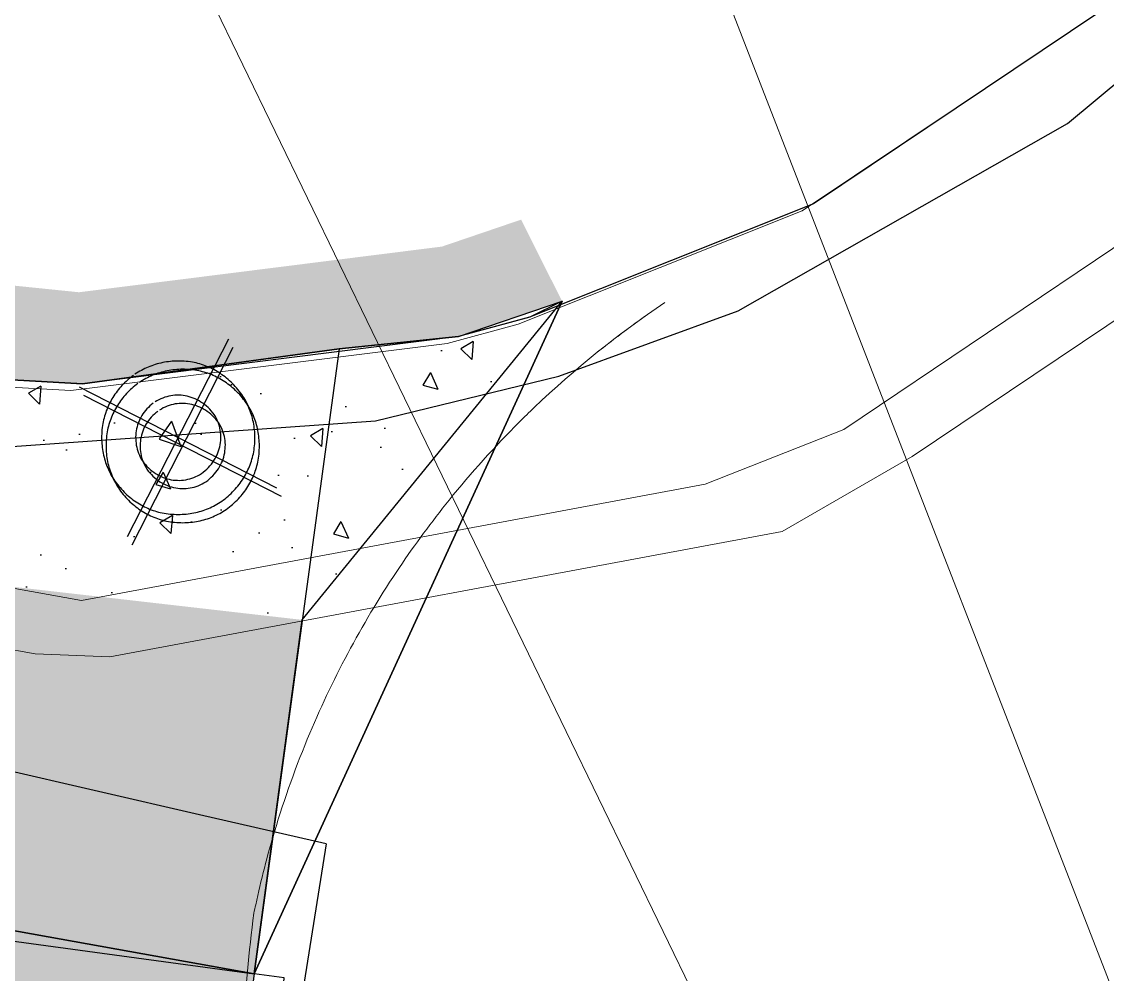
# Model space of a CAD drawing. Header units: metres. Extents: x 507649 to 508899, y 6966965 to 6967377.
# Drawn here: x 507926.38 to 507933.52, y 6967123.7 to 6967129.97 of the extents above; entities that cross this region are included whole.
import ezdxf

# ---------------------------------------------------------------- set-up
doc = ezdxf.new("R2010")
doc.units = ezdxf.units.M
doc.header["$PDMODE"] = 1
doc.layers.add('_PROP-BDY', color=6, linetype='Continuous', plot=False)
doc.layers.add('defpoints_hatch_bdy', color=47, linetype='Continuous', plot=False)
for name, color, linetype, lineweight in [('A-FLOR', 252, 'Continuous', 5), ('D_UG_PIPES', 252, 'EXIST_SWD', 0), ('HT_UG_LINES', 252, 'EXISTING_HIGH_VOLTAGE', 0)]:
    doc.layers.add(name, color=color, linetype=linetype, lineweight=lineweight)
doc.layers.add('C_HATCH_PROPOSED_CROSSOVER', color=9, linetype='Continuous', true_color=0x808080)
for name, color, linetype in [('C_PAVEMENT_HATCH_1', 252, 'Continuous'), ('C_TEXT_2.5', 7, 'Continuous'), ('HATCH_PAVEMENT_CARPARK', 254, 'Continuous'), ('KRB_LIP', 6, 'Continuous'), ('mga2020ROAD_KERB_BACK', 252, 'Continuous'), ('mga2020ROAD_KERB_LIP', 252, 'Continuous'), ('mga2020SURV_CONTROL', 252, 'Continuous'), ('PAV_CREST SAG', 2, 'Continuous'), ('SURV_CONTROL', 252, 'Continuous'), ('TIN BORDER', 5, 'Continuous')]:
    doc.layers.add(name, color=color, linetype=linetype)
doc.styles.get("Standard").update_dxf_attribs({"font": 'ARIALN.TTF'})
doc.linetypes.add('EXIST_SWD', pattern='A,5,-2.5,5,-2,["SWD",Standard,S=2.5,R=0,X=0,Y=-1.25],-8,5,-2.5,5,-2.5', length=37.5)
doc.linetypes.add('EXISTING_HIGH_VOLTAGE', pattern='A,2,-2,2,-2,2,-2,["HV",Standard,S=2.5,R=0,X=0,Y=-1.25],-5.9,2,-2,2,-2', length=25.9)

# ---------------------------------------------------------------- blocks, each defined once
blk = doc.blocks.new('XD_HATCH')
at = {"layer": 'C_HATCH_PROPOSED_CROSSOVER'}
h = blk.add_hatch(dxfattribs=at)
h.set_pattern_fill('AR-CONC', color=256, scale=0.00625, angle=122.01385)
h.set_pattern_definition([(294.028, (507924.3785, 6967126.6773), (-0.58822, -0.98003), [0.11906, -1.30969]), (239.028, (507924.3785, 6967126.6773), (1.16997, -0.32492), [0.09525, -1.04775]), (344.48, (507924.3295, 6967126.5956), (0.58176, -1.30495), [0.10119, -1.11306]), (290.212, (507924.664, 6967126.5382), (-0.9782, -1.40806), [0.1786, -1.96453]), (340.663, (507924.5824, 6967126.4209), (0.74044, -2.01115), [0.1518, -1.6696]), (235.212, (507924.664, 6967126.5382), (0.74044, -2.01115), [0.14287, -1.57162]), (265.028, (507924.5231, 6967126.4303), (-0.98959, -0.57198), [0.11906, -1.30969]), (210.028, (507924.5231, 6967126.4303), (0.86575, -0.8514), [0.09525, -1.04775]), (315.48, (507924.4406, 6967126.3826), (-0.12384, -1.42337), [0.10119, -1.11306]), (281.528, (507924.3785, 6967126.67726), (0.466643, -0.24879), [0, -1.03505, 0, -1.063625, 0, -1.05172]), (251.528, (507924.3785, 6967126.67726), (0.38, -0.64965), [0, -0.606425, 0, -1.011237, 0, -0.400844]), (211.528, (507924.53355, 6967126.99552), (-0.403314, -0.746175), [0, -0.396875, 0, -1.23825, 0, -1.64306]), (201.528, (507924.6031, 6967127.13824), (-0.26258, -0.9019), [0, -0.51594, 0, -0.822325, 0, -1.16681])])
h.paths.add_polyline_path([(507922.15, 6967126.731), (507920.992, 6967129.2127), (507922.0598, 6967128.597), (507922.3038, 6967128.5244), (507924.2946, 6967127.8445), (507925.3815, 6967127.6687), (507926.7768, 6967127.59), (507928.4651, 6967127.8199), (507929.2517, 6967127.9011), (507929.9318, 6967128.1339), (507928.2223, 6967126.0364)])
at = {"layer": 'C_PAVEMENT_HATCH_1'}
h = blk.add_hatch(color=256, dxfattribs=at)
h.dxf.hatch_style = 1
h.paths.add_polyline_path([(507917.9285, 6967145.2952), (507918.4133, 6967144.9416), (507917.4959, 6967143.6837), (507917.1295, 6967142.9606), (507916.3443, 6967140.7099), (507916.1281, 6967139.2335), (507916.1038, 6967138.391), (507916.4148, 6967136.0199), (507916.8874, 6967134.6126), (507919.7332, 6967130.5615), (507922.2984, 6967129.152), (507924.4405, 6967128.4287), (507926.753, 6967128.1923), (507929.142, 6967128.4929), (507929.6631, 6967128.6703), (507929.9318, 6967128.1339), (507929.2517, 6967127.9011), (507928.4651, 6967127.8199), (507926.7768, 6967127.59), (507925.3815, 6967127.6687), (507924.2946, 6967127.8445), (507922.0598, 6967128.597), (507920.992, 6967129.2127), (507920.5125, 6967129.4866), (507919.3273, 6967130.0954), (507916.3477, 6967134.3372), (507915.8272, 6967135.8905), (507915.5027, 6967138.3636), (507915.5227, 6967139.0553), (507915.7577, 6967140.8449), (507916.5783, 6967143.2004), (507916.9826, 6967143.9981)])
at = {"layer": 'HATCH_PAVEMENT_CARPARK'}
h = blk.add_hatch(color=256, dxfattribs=at)
h.dxf.hatch_style = 1
edge = h.paths.add_edge_path()
edge.add_arc((507820.0035, 6967266.0846), 90.9846, 212.490454, 214.433145, ccw=False)
edge.add_line((507743.2597, 6967217.2114), (507739.3975, 6967223.5857))
edge.add_line((507739.3975, 6967223.5857), (507735.7937, 6967229.354))
edge.add_arc((507741.7347, 6967233.0626), 7.0035, 130.40924, 211.97437, ccw=False)
edge.add_line((507737.1947, 6967238.3954), (507750.6539, 6967250.0937))
edge.add_line((507750.6539, 6967250.0937), (507741.05, 6967244.0422))
edge.add_line((507741.05, 6967244.0422), (507736.8872, 6967241.4878))
edge.add_line((507736.8872, 6967241.4878), (507736.5955, 6967241.3754))
edge.add_line((507736.5955, 6967241.3754), (507734.5499, 6967240.1202))
edge.add_line((507734.5499, 6967240.1202), (507731.321, 6967238.1196))
edge.add_line((507731.321, 6967238.1196), (507725.6413, 6967234.6538))
edge.add_line((507725.6413, 6967234.6538), (507731.0427, 6967225.6365))
edge.add_line((507731.0427, 6967225.6365), (507734.3137, 6967220.4063))
edge.add_line((507734.3137, 6967220.4063), (507740.7105, 6967210.5555))
edge.add_arc((507792.0178, 6967243.4686), 60.9567, 212.679784, 223.004185)
edge.add_line((507747.4399, 6967201.893), (507760.8169, 6967187.5416))
edge.add_line((507760.8169, 6967187.5416), (507809.4494, 6967136.3338))
edge.add_line((507809.4494, 6967136.3338), (507818.1024, 6967127.2285))
edge.add_line((507818.1024, 6967127.2285), (507823.8522, 6967121.3778))
edge.add_line((507823.8522, 6967121.3778), (507824.4916, 6967120.7445))
edge.add_arc((508006.4469, 6967303.1514), 257.6432, 225.071025, 227.49079)
edge.add_line((507832.3552, 6967113.225), (507846.2318, 6967101.0676))
edge.add_line((507846.2318, 6967101.0676), (507853.4009, 6967095.2875))
edge.add_line((507853.4009, 6967095.2875), (507861.2594, 6967089.1032))
edge.add_line((507861.2594, 6967089.1032), (507875.8925, 6967078.0403))
edge.add_line((507875.8925, 6967078.0403), (507894.9956, 6967066.1051))
edge.add_line((507894.9956, 6967066.1051), (507898.306, 6967064.4219))
edge.add_arc((507903.2585, 6967076.4416), 13, 247.60702, 320.57814)
edge.add_line((507913.3009, 6967068.1863), (507923.2089, 6967080.3814))
edge.add_line((507923.2089, 6967080.3814), (507928.8841, 6967087.3665))
edge.add_line((507928.8841, 6967087.3665), (507934.5029, 6967094.2847))
edge.add_arc((507925.5996, 6967101.3044), 11.3378, 321.74663, 356.9562)
edge.add_arc((507925.0507, 6967101.3012), 11.8858, 357.1121, 390.65111)
edge.add_line((507935.2759, 6967107.3607), (507928.3545, 6967118.4191))
edge.add_arc((507932.5928, 6967121.0718), 5, 172.25039, 212.042, ccw=False)
edge.add_line((507927.6385, 6967121.746), (507927.9054, 6967123.707))
edge.add_line((507927.9054, 6967123.707), (507927.9054, 6967123.707))
edge.add_line((507927.9054, 6967123.707), (507928.2223, 6967126.0364))
edge.add_line((507928.2223, 6967126.0364), (507922.15, 6967126.731))
edge.add_line((507922.15, 6967126.731), (507921.9819, 6967124.7702))
edge.add_line((507921.9819, 6967124.7702), (507922.0083, 6967120.8889))
edge.add_arc((507933.6526, 6967120.7537), 11.6451, 179.33463, 190.50577)
edge.add_arc((507935.1814, 6967121.1154), 13.2144, 190.83947, 200.68044)
edge.add_arc((507934.9068, 6967121.2344), 13.0012, 201.59832, 211.60111)
edge.add_line((507923.8334, 6967114.4217), (507928.4222, 6967107.0838))
edge.add_arc((507919.4738, 6967101.4999), 10.5477, 18.52406, 31.96507, ccw=False)
edge.add_line((507929.475, 6967104.8509), (507929.787, 6967103.6541))
edge.add_line((507929.787, 6967103.6541), (507929.9488, 6967102.4281))
edge.add_arc((507919.9728, 6967101.7351), 10, -10.20747, 3.97335, ccw=False)
edge.add_arc((507921.3095, 6967101.3189), 8.6125, 334.46201, 350.94223, ccw=False)
edge.add_line((507929.0805, 6967097.606), (507928.5012, 6967096.5133))
edge.add_line((507928.5012, 6967096.5133), (507927.7914, 6967095.5006))
edge.add_line((507927.7914, 6967095.5006), (507924.2563, 6967091.1658))
edge.add_line((507924.2563, 6967091.1658), (507918.5679, 6967084.1905))
edge.add_line((507918.5679, 6967084.1905), (507911.5805, 6967075.6137))
edge.add_line((507911.5805, 6967075.6137), (507910.6446, 6967074.5407))
edge.add_line((507910.6446, 6967074.5407), (507910.1306, 6967074.0475))
edge.add_line((507910.1306, 6967074.0475), (507909.8625, 6967073.8129))
edge.add_line((507909.8625, 6967073.8129), (507909.5875, 6967073.5866))
edge.add_line((507909.5875, 6967073.5866), (507909.3038, 6967073.3673))
edge.add_line((507909.3038, 6967073.3673), (507909.0135, 6967073.1569))
edge.add_line((507909.0135, 6967073.1569), (507908.4158, 6967072.7641))
edge.add_line((507908.4158, 6967072.7641), (507907.795, 6967072.4084))
edge.add_line((507907.795, 6967072.4084), (507907.1536, 6967072.0914))
edge.add_line((507907.1536, 6967072.0914), (507906.8254, 6967071.9475))
edge.add_line((507906.8254, 6967071.9475), (507906.4929, 6967071.8138))
edge.add_line((507906.4929, 6967071.8138), (507905.8165, 6967071.5771))
edge.add_line((507905.8165, 6967071.5771), (507905.1268, 6967071.3823))
edge.add_line((507905.1268, 6967071.3823), (507904.4291, 6967071.2084))
edge.add_line((507904.4291, 6967071.2084), (507903.0116, 6967071.0343))
edge.add_line((507903.0116, 6967071.0343), (507901.5808, 6967071.0558))
edge.add_line((507901.5808, 6967071.0558), (507900.4885, 6967071.1272))
edge.add_line((507900.4885, 6967071.1272), (507899.4095, 6967071.2923))
edge.add_line((507899.4095, 6967071.2923), (507898.9893, 6967071.3828))
edge.add_line((507898.9893, 6967071.3828), (507898.1342, 6967071.614))
edge.add_line((507898.1342, 6967071.614), (507897.2973, 6967071.9045))
edge.add_line((507897.2973, 6967071.9045), (507895.3677, 6967072.9474))
edge.add_line((507895.3677, 6967072.9474), (507879.298, 6967082.9874))
edge.add_line((507879.298, 6967082.9874), (507866.995, 6967092.2887))
edge.add_line((507866.995, 6967092.2887), (507856.5403, 6967100.4533))
edge.add_line((507856.5403, 6967100.4533), (507836.1676, 6967117.7773))
edge.add_line((507836.1676, 6967117.7773), (507828.8625, 6967124.8752))
edge.add_line((507828.8625, 6967124.8752), (507821.0371, 6967132.8454))
edge.add_line((507821.0371, 6967132.8454), (507813.741, 6967140.4571))
edge.add_line((507813.741, 6967140.4571), (507815.6575, 6967142.7613))
edge.add_line((507815.6575, 6967142.7613), (507797.0648, 6967160.6825))
edge.add_line((507797.0648, 6967160.6825), (507795.7151, 6967159.5083))
edge.add_line((507795.7151, 6967159.5083), (507754.4715, 6967202.9358))
edge.add_line((507754.4715, 6967202.9358), (507751.4594, 6967206.2682))
edge.add_arc((507819.8677, 6967266.0926), 90.8772, 214.485701, 221.170275, ccw=False)
at = {"color": 1}
blk.add_lwpolyline([(507929.9318, 6967128.1339), (507929.7193, 6967128.0274), (507929.2517, 6967127.9011), (507928.4651, 6967127.8199), (507926.7768, 6967127.59), (507925.3815, 6967127.6687), (507924.2946, 6967127.8445), (507922.0598, 6967128.597), (507920.992, 6967129.2127), (507922.15, 6967126.731), (507921.9819, 6967124.7702), (507927.9054, 6967123.707), (507928.2223, 6967126.0364)], close=True, dxfattribs=at)
at = {"color": 1, "elevation": 4.796}
blk.add_lwpolyline([(507928.4651, 6967127.8199), (507927.9054, 6967123.707)], dxfattribs=at)
at = {"layer": 'defpoints_hatch_bdy'}
blk.add_lwpolyline([(507927.9054, 6967123.707), (507921.9819, 6967124.7702), (507922.15, 6967126.731), (507920.992, 6967129.2127), (507922.0598, 6967128.597), (507922.3038, 6967128.5244), (507924.2946, 6967127.8445), (507925.3815, 6967127.6687), (507926.7768, 6967127.59), (507928.4651, 6967127.8199), (507929.2517, 6967127.9011), (507929.9318, 6967128.1339), (507927.9054, 6967123.707)], close=True, dxfattribs=at)
blk = doc.blocks.new('BAC SV CTL')
for p, q in [((-8.3608, -16.263), (8.3256, 16.2983)), ((-1.6348, 12.5515), (-1.951, 12.5078)), ((-1.3162, 12.5876), (-1.6348, 12.5515)), ((-0.9954, 12.6161), (-1.3162, 12.5876)), ((-0.6723, 12.6369), (-0.9954, 12.6161)), ((-0.3471, 12.6499), (-0.6723, 12.6369)), ((-0.02, 12.6552), (-0.3471, 12.6499)), ((0.3092, 12.6526), (-0.02, 12.6552)), ((0.6402, 12.6422), (0.3092, 12.6526)), ((0.973, 12.6238), (0.6402, 12.6422)), ((1.3076, 12.5975), (0.973, 12.6238)), ((1.6438, 12.5632), (1.3076, 12.5975)), ((1.9815, 12.5207), (1.6438, 12.5632)), ((-6.627, 10.8168), (-6.8912, 10.6516)), ((-6.3591, 10.9753), (-6.627, 10.8168)), ((-6.0875, 11.1269), (-6.3591, 10.9753)), ((-5.8125, 11.2717), (-6.0875, 11.1269)), ((-5.5339, 11.4096), (-5.8125, 11.2717)), ((-5.2521, 11.5405), (-5.5339, 11.4096)), ((-4.9669, 11.6644), (-5.2521, 11.5405)), ((-4.6785, 11.7813), (-4.9669, 11.6644)), ((-4.3869, 11.8911), (-4.6785, 11.7813)), ((-4.0923, 11.9937), (-4.3869, 11.8911)), ((-3.7947, 12.0891), (-4.0923, 11.9937)), ((-3.4942, 12.1773), (-3.7947, 12.0891)), ((-3.1909, 12.2582), (-3.4942, 12.1773)), ((-2.8849, 12.3317), (-3.1909, 12.2582)), ((-2.5762, 12.3979), (-2.8849, 12.3317)), ((-2.2649, 12.4566), (-2.5762, 12.3979)), ((-1.951, 12.5078), (-2.2649, 12.4566)), ((2.3207, 12.4702), (1.9815, 12.5207)), ((2.6284, 12.4091), (2.3207, 12.4702)), ((2.9339, 12.3405), (2.6284, 12.4091)), ((3.237, 12.2643), (2.9339, 12.3405)), ((3.5377, 12.1805), (3.237, 12.2643)), ((3.836, 12.0892), (3.5377, 12.1805)), ((4.1317, 11.9904), (3.836, 12.0892)), ((4.4247, 11.8841), (4.1317, 11.9904)), ((4.715, 11.7703), (4.4247, 11.8841)), ((5.0025, 11.6491), (4.715, 11.7703)), ((5.2871, 11.5205), (5.0025, 11.6491)), ((5.5688, 11.3846), (5.2871, 11.5205)), ((5.8473, 11.2412), (5.5688, 11.3846)), ((6.1227, 11.0906), (5.8473, 11.2412)), ((6.3949, 10.9326), (6.1227, 11.0906)), ((6.6638, 10.7673), (6.3949, 10.9326)), ((6.9293, 10.5948), (6.6638, 10.7673)), ((-8.8538, 9.0899), (-9.0744, 8.8695)), ((-8.6273, 9.3052), (-8.8538, 9.0899)), ((-8.395, 9.5152), (-8.6273, 9.3052)), ((-8.1568, 9.72), (-8.395, 9.5152)), ((-7.913, 9.9193), (-8.1568, 9.72)), ((-7.6635, 10.113), (-7.913, 9.9193)), ((-7.4083, 10.3011), (-7.6635, 10.113)), ((-6.8912, 10.6516), (-7.1517, 10.4797)), ((7.1913, 10.4151), (6.9293, 10.5948)), ((7.4497, 10.2281), (7.1913, 10.4151)), ((7.7045, 10.0339), (7.4497, 10.2281)), ((7.9556, 9.8326), (7.7045, 10.0339)), ((8.2028, 9.6241), (7.9556, 9.8326)), ((8.4462, 9.4085), (8.2028, 9.6241)), ((8.6856, 9.1858), (8.4462, 9.4085)), ((8.9209, 8.956), (8.6856, 9.1858)), ((9.1521, 8.7192), (8.9209, 8.956)), ((16.2631, -8.3255), (-16.2983, 8.3608)), ((-10.4493, 7.1942), (-10.6209, 6.9373)), ((-10.2714, 7.4469), (-10.4493, 7.1942)), ((-10.0872, 7.6954), (-10.2714, 7.4469)), ((-9.8968, 7.9395), (-10.0872, 7.6954)), ((-9.7003, 8.179), (-9.8968, 7.9395)), ((-9.4977, 8.414), (-9.7003, 8.179)), ((-9.289, 8.6442), (-9.4977, 8.414)), ((-9.0744, 8.8695), (-9.289, 8.6442)), ((9.379, 8.4754), (9.1521, 8.7192)), ((9.6017, 8.2246), (9.379, 8.4754)), ((9.82, 7.9668), (9.6017, 8.2246)), ((10.0337, 7.702), (9.82, 7.9668)), ((10.243, 7.4303), (10.0337, 7.702)), ((10.4476, 7.1517), (10.243, 7.4303)), ((-11.3826, 5.5944), (-11.5152, 5.315)), ((-11.2432, 5.8704), (-11.3826, 5.5944)), ((-11.0974, 6.1428), (-11.2432, 5.8704)), ((-10.945, 6.4115), (-11.0974, 6.1428)), ((-10.7861, 6.6763), (-10.945, 6.4115)), ((-10.6209, 6.9373), (-10.7861, 6.6763)), ((-4.4147, 5.4971), (-4.6875, 5.2673)), ((-4.1275, 5.715), (-4.4147, 5.4971)), ((-3.5247, 6.1095), (-3.8295, 5.9211)), ((-3.2135, 6.2802), (-3.5247, 6.1095)), ((-2.8967, 6.4334), (-3.2135, 6.2802)), ((-2.5748, 6.569), (-2.8967, 6.4334)), ((-2.2484, 6.6871), (-2.5748, 6.569)), ((-1.918, 6.7878), (-2.2484, 6.6871)), ((-1.5843, 6.8712), (-1.918, 6.7878)), ((-1.2478, 6.9373), (-1.5843, 6.8712)), ((-0.9091, 6.9862), (-1.2478, 6.9373)), ((-0.5687, 7.0179), (-0.9091, 6.9862)), ((-0.2274, 7.0326), (-0.5687, 7.0179)), ((0.1144, 7.0301), (-0.2274, 7.0326)), ((0.4561, 7.0108), (0.1144, 7.0301)), ((0.797, 6.9745), (0.4561, 7.0108)), ((1.1367, 6.9213), (0.797, 6.9745)), ((1.4744, 6.8514), (1.1367, 6.9213)), ((1.8097, 6.7647), (1.4744, 6.8514)), ((2.1419, 6.6614), (1.8097, 6.7647)), ((2.4705, 6.5414), (2.1419, 6.6614)), ((2.7949, 6.405), (2.4705, 6.5414)), ((3.1145, 6.252), (2.7949, 6.405)), ((3.4287, 6.0826), (3.1145, 6.252)), ((3.7369, 5.8969), (3.4287, 6.0826)), ((4.0386, 5.6949), (3.7369, 5.8969)), ((4.3332, 5.4766), (4.0386, 5.6949)), ((4.62, 5.2421), (4.3332, 5.4766)), ((10.6222, 6.8913), (10.4476, 7.1517)), ((10.7897, 6.627), (10.6222, 6.8913)), ((10.9502, 6.3591), (10.7897, 6.627)), ((11.1035, 6.0876), (10.9502, 6.3591)), ((11.2496, 5.8125), (11.1035, 6.0876)), ((11.3885, 5.534), (11.2496, 5.8125)), ((11.5202, 5.2521), (11.3885, 5.534)), ((-12.0777, 3.87), (-12.1696, 3.5723)), ((-11.9789, 4.165), (-12.0777, 3.87)), ((-11.8731, 4.4571), (-11.9789, 4.165)), ((-11.7606, 4.7462), (-11.8731, 4.4571)), ((-11.6413, 5.0322), (-11.7606, 4.7462)), ((-11.5152, 5.315), (-11.6413, 5.0322)), ((-6.0176, 3.6717), (-6.1872, 3.3755)), ((-5.8329, 3.9602), (-6.0176, 3.6717)), ((-5.6333, 4.2406), (-5.8329, 3.9602)), ((-5.4189, 4.5121), (-5.6333, 4.2406)), ((-5.1897, 4.7742), (-5.4189, 4.5121)), ((-4.9459, 5.0261), (-5.1897, 4.7742)), ((-4.6875, 5.2673), (-4.9459, 5.0261)), ((4.8985, 4.9916), (4.62, 5.2421)), ((5.1682, 4.725), (4.8985, 4.9916)), ((5.4284, 4.4424), (5.1682, 4.725)), ((5.6785, 4.1439), (5.4284, 4.4424)), ((5.918, 3.8295), (5.6785, 4.1439)), ((6.1037, 3.5247), (5.918, 3.8295)), ((11.6446, 4.9669), (11.5202, 5.2521)), ((11.7617, 4.6785), (11.6446, 4.9669)), ((11.8715, 4.387), (11.7617, 4.6785)), ((11.974, 4.0924), (11.8715, 4.387)), ((12.069, 3.7948), (11.974, 4.0924)), ((12.1567, 3.4943), (12.069, 3.7948)), ((-12.5179, 2.0167), (-12.5605, 1.679)), ((-12.467, 2.356), (-12.5179, 2.0167)), ((-12.4033, 2.6636), (-12.467, 2.356)), ((-12.3325, 2.969), (-12.4033, 2.6636)), ((-12.2546, 3.2719), (-12.3325, 2.969)), ((-12.1696, 3.5723), (-12.2546, 3.2719)), ((-6.8063, 1.8025), (-6.8836, 1.4739)), ((-6.7133, 2.1273), (-6.8063, 1.8025)), ((-6.6048, 2.4476), (-6.7133, 2.1273)), ((-6.4809, 2.7628), (-6.6048, 2.4476)), ((-6.3417, 3.0723), (-6.4809, 2.7628)), ((-6.1872, 3.3755), (-6.3417, 3.0723)), ((6.2721, 3.2136), (6.1037, 3.5247)), ((6.4232, 2.8969), (6.2721, 3.2136)), ((6.5571, 2.575), (6.4232, 2.8969)), ((6.6738, 2.2487), (6.5571, 2.575)), ((6.7734, 1.9184), (6.6738, 2.2487)), ((6.8558, 1.5848), (6.7734, 1.9184)), ((12.2369, 3.191), (12.1567, 3.4943)), ((12.3097, 2.8849), (12.2369, 3.191)), ((12.375, 2.5762), (12.3097, 2.8849)), ((12.4327, 2.2649), (12.375, 2.5762)), ((12.4829, 1.9511), (12.4327, 2.2649)), ((12.5256, 1.6349), (12.4829, 1.9511)), ((-12.6507, 0.3442), (-12.6533, 0.0149)), ((-12.6533, 0.0149), (-12.648, -0.3125)), ((-12.6401, 0.6753), (-12.6507, 0.3442)), ((-12.6216, 1.0082), (-12.6401, 0.6753)), ((-12.5951, 1.3428), (-12.6216, 1.0082)), ((-12.5605, 1.679), (-12.5951, 1.3428)), ((-7.021, 0.4714), (-7.0349, 0.1337)), ((-7.0349, 0.1337), (-7.0327, -0.2047)), ((-6.9911, 0.8077), (-7.021, 0.4714)), ((-6.9453, 1.1421), (-6.9911, 0.8077)), ((-6.8836, 1.4739), (-6.9453, 1.1421)), ((6.9212, 1.2485), (6.8558, 1.5848)), ((6.9695, 0.9101), (6.9212, 1.2485)), ((7.0009, 0.5701), (6.9695, 0.9101)), ((7.0152, 0.2291), (7.0009, 0.5701)), ((7.0127, -0.1122), (7.0152, 0.2291)), ((12.5606, 1.3163), (12.5256, 1.6349)), ((12.5879, 0.9954), (12.5606, 1.3163)), ((12.6076, 0.6724), (12.5879, 0.9954)), ((12.6196, 0.3472), (12.6076, 0.6724)), ((12.6239, 0.02), (12.6196, 0.3472)), ((12.6204, -0.3091), (12.6239, 0.02)), ((-12.648, -0.3125), (-12.6349, -0.6378)), ((-12.6349, -0.6378), (-12.6139, -0.9612)), ((-12.6139, -0.9612), (-12.5852, -1.2824)), ((-12.5852, -1.2824), (-12.5488, -1.6014)), ((-12.5488, -1.6014), (-12.5048, -1.9182)), ((-7.0327, -0.2047), (-7.0143, -0.5432)), ((-7.0143, -0.5432), (-6.9796, -0.8811)), ((-6.9796, -0.8811), (-6.9285, -1.2178)), ((-6.9285, -1.2178), (-6.8609, -1.5528)), ((-6.8609, -1.5528), (-6.7768, -1.8853)), ((6.7471, -1.8039), (6.8338, -1.4696)), ((6.8338, -1.4696), (6.9037, -1.1326)), ((6.9037, -1.1326), (6.9569, -0.7937)), ((6.9569, -0.7937), (6.9932, -0.4533)), ((6.9932, -0.4533), (7.0127, -0.1122)), ((12.4856, -1.9814), (12.5283, -1.6437)), ((12.5283, -1.6437), (12.5631, -1.3075)), ((12.5631, -1.3075), (12.59, -0.973)), ((12.59, -0.973), (12.6091, -0.6402)), ((12.6091, -0.6402), (12.6204, -0.3091)), ((-12.5048, -1.9182), (-12.453, -2.2326)), ((-12.453, -2.2326), (-12.3937, -2.5445)), ((-12.3937, -2.5445), (-12.3269, -2.854)), ((-12.3269, -2.854), (-12.2525, -3.161)), ((-12.2525, -3.161), (-12.1707, -3.4653)), ((-12.1707, -3.4653), (-12.0815, -3.7669)), ((-6.7768, -1.8853), (-6.6759, -2.2147)), ((-6.6759, -2.2147), (-6.5583, -2.5405)), ((-6.5583, -2.5405), (-6.4237, -2.862)), ((-6.4237, -2.862), (-6.2723, -3.1785)), ((-6.2723, -3.1785), (-6.1037, -3.4895)), ((-6.1037, -3.4895), (-5.918, -3.7942)), ((5.8771, -3.7233), (6.0635, -3.4167)), ((6.0635, -3.4167), (6.2335, -3.104)), ((6.2335, -3.104), (6.3868, -2.7858)), ((6.3868, -2.7858), (6.5236, -2.4627)), ((6.5236, -2.4627), (6.6436, -2.1352)), ((6.6436, -2.1352), (6.7471, -1.8039)), ((12.0542, -3.8359), (12.1454, -3.5377)), ((12.1454, -3.5377), (12.2291, -3.2369)), ((12.2291, -3.2369), (12.3053, -2.9338)), ((12.3053, -2.9338), (12.3739, -2.6283)), ((12.3739, -2.6283), (12.4349, -2.3207)), ((12.4349, -2.3207), (12.4856, -1.9814)), ((-12.0815, -3.7669), (-11.9849, -4.0657)), ((-11.9849, -4.0657), (-11.8809, -4.3616)), ((-11.8809, -4.3616), (-11.7697, -4.6547)), ((-11.7697, -4.6547), (-11.6512, -4.9447)), ((-11.6512, -4.9447), (-11.5255, -5.2317)), ((-11.5255, -5.2317), (-11.3927, -5.5155)), ((-5.918, -3.7942), (-5.6816, -4.1117)), ((-5.6816, -4.1117), (-5.4345, -4.4129)), ((-5.4345, -4.4129), (-5.1771, -4.6979)), ((-5.1771, -4.6979), (-4.9101, -4.9664)), ((-4.9101, -4.9664), (-4.634, -5.2186)), ((-4.634, -5.2186), (-4.3494, -5.4544)), ((4.413, -5.4019), (4.6979, -5.1443)), ((4.6979, -5.1443), (4.9666, -4.877)), ((4.9666, -4.877), (5.2188, -4.6007)), ((5.2188, -4.6007), (5.4547, -4.3159)), ((5.4547, -4.3159), (5.6741, -4.0233)), ((5.6741, -4.0233), (5.8771, -3.7233)), ((11.3512, -5.5687), (11.4867, -5.2871)), ((11.4867, -5.2871), (11.615, -5.0025)), ((11.615, -5.0025), (11.7359, -4.715)), ((11.7359, -4.715), (11.8494, -4.4247)), ((11.8494, -4.4247), (11.9555, -4.1316)), ((11.9555, -4.1316), (12.0542, -3.8359)), ((-11.3927, -5.5155), (-11.2527, -5.7961)), ((-11.2527, -5.7961), (-11.1057, -6.0735)), ((-11.1057, -6.0735), (-10.9516, -6.3475)), ((-10.9516, -6.3475), (-10.7905, -6.618)), ((-10.7905, -6.618), (-10.6225, -6.885)), ((-10.6225, -6.885), (-10.4476, -7.1485)), ((-10.4476, -7.1485), (-10.2462, -7.4242)), ((-4.3494, -5.4544), (-4.057, -5.6737)), ((-4.057, -5.6737), (-3.7572, -5.8765)), ((-3.7572, -5.8765), (-3.4508, -6.0627)), ((-3.4508, -6.0627), (-3.1382, -6.2323)), ((-3.1382, -6.2323), (-2.8201, -6.3853)), ((-2.8201, -6.3853), (-2.4971, -6.5216)), ((-2.4971, -6.5216), (-2.1697, -6.6412)), ((-2.1697, -6.6412), (-1.8386, -6.7441)), ((-1.8386, -6.7441), (-1.5043, -6.8301)), ((-1.5043, -6.8301), (-1.1674, -6.8992)), ((-1.1674, -6.8992), (-0.8286, -6.9515)), ((-0.8286, -6.9515), (-0.4883, -6.9868)), ((-0.4883, -6.9868), (-0.1472, -7.0052)), ((-0.1472, -7.0052), (0.194, -7.0066)), ((0.194, -7.0066), (0.535, -6.9908)), ((0.535, -6.9908), (0.8749, -6.958)), ((0.8749, -6.958), (1.2134, -6.908)), ((1.2134, -6.908), (1.5496, -6.8409)), ((1.5496, -6.8409), (1.8832, -6.7565)), ((1.8832, -6.7565), (2.2134, -6.6548)), ((2.2134, -6.6548), (2.5398, -6.5358)), ((2.5398, -6.5358), (2.8616, -6.3995)), ((2.8616, -6.3995), (3.1784, -6.2458)), ((3.1784, -6.2458), (3.4895, -6.0746)), ((3.4895, -6.0746), (3.7943, -5.8859)), ((3.7943, -5.8859), (4.1118, -5.6493)), ((4.1118, -5.6493), (4.413, -5.4019)), ((10.3861, -7.1912), (10.5648, -6.9292)), ((10.5648, -6.9292), (10.7365, -6.6637)), ((10.7365, -6.6637), (10.901, -6.3949)), ((10.901, -6.3949), (11.0583, -6.1227)), ((11.0583, -6.1227), (11.2084, -5.8473)), ((11.2084, -5.8473), (11.3512, -5.5687)), ((-10.2462, -7.4242), (-10.04, -7.6931)), ((-10.04, -7.6931), (-9.829, -7.9553)), ((-9.829, -7.9553), (-9.6133, -8.2107)), ((-9.6133, -8.2107), (-9.3931, -8.4594)), ((-9.3931, -8.4594), (-9.1684, -8.7011)), ((-9.1684, -8.7011), (-8.9393, -8.936)), ((-8.9393, -8.936), (-8.7059, -9.164)), ((8.7028, -9.152), (8.9376, -8.9208)), ((8.9376, -8.9208), (9.1654, -8.6855)), ((9.1654, -8.6855), (9.3863, -8.4461)), ((9.3863, -8.4461), (9.6003, -8.2028)), ((9.6003, -8.2028), (9.8073, -7.9555)), ((9.8073, -7.9555), (10.0072, -7.7044)), ((10.0072, -7.7044), (10.2002, -7.4497)), ((10.2002, -7.4497), (10.3861, -7.1912)), ((-8.7059, -9.164), (-8.4683, -9.3851)), ((-8.4683, -9.3851), (-8.2266, -9.5992)), ((-8.2266, -9.5992), (-7.9808, -9.8063)), ((-7.9808, -9.8063), (-7.7311, -10.0064)), ((-7.7311, -10.0064), (-7.4775, -10.1995)), ((-7.4775, -10.1995), (-7.2202, -10.3855)), ((-7.2202, -10.3855), (-6.9592, -10.5643)), ((-6.9592, -10.5643), (-6.6946, -10.7361)), ((6.6262, -10.7897), (6.8909, -10.6221)), ((6.8909, -10.6221), (7.1517, -10.4475)), ((7.1517, -10.4475), (7.4271, -10.2429)), ((7.4271, -10.2429), (7.6957, -10.0337)), ((7.6957, -10.0337), (7.9577, -9.8199)), ((7.9577, -9.8199), (8.2129, -9.6016)), ((8.2129, -9.6016), (8.4613, -9.379)), ((8.4613, -9.379), (8.7028, -9.152)), ((-6.6946, -10.7361), (-6.4265, -10.9006)), ((-6.4265, -10.9006), (-6.155, -11.058)), ((-6.155, -11.058), (-5.8802, -11.2081)), ((-5.8802, -11.2081), (-5.6021, -11.351)), ((-5.6021, -11.351), (-5.3209, -11.4865)), ((-5.3209, -11.4865), (-5.0367, -11.6148)), ((-5.0367, -11.6148), (-4.7495, -11.7357)), ((-4.7495, -11.7357), (-4.4594, -11.8493)), ((-4.4594, -11.8493), (-4.1665, -11.9554)), ((-4.1665, -11.9554), (-3.871, -12.0541)), ((-3.871, -12.0541), (-3.5728, -12.1453)), ((-3.5728, -12.1453), (-3.2721, -12.229)), ((-3.2721, -12.229), (-2.969, -12.3052)), ((-2.969, -12.3052), (-2.6636, -12.3738)), ((-2.6636, -12.3738), (-2.3559, -12.4349)), ((-2.3559, -12.4349), (-2.0166, -12.4855)), ((-2.0166, -12.4855), (-1.6786, -12.5282)), ((1.6108, -12.5255), (1.9286, -12.4829)), ((1.9286, -12.4829), (2.244, -12.4327)), ((2.244, -12.4327), (2.557, -12.3749)), ((2.557, -12.3749), (2.8673, -12.3097)), ((2.8673, -12.3097), (3.175, -12.2369)), ((3.175, -12.2369), (3.48, -12.1567)), ((3.48, -12.1567), (3.7821, -12.069)), ((3.7821, -12.069), (4.0812, -11.9739)), ((4.0812, -11.9739), (4.3774, -11.8715)), ((4.3774, -11.8715), (4.6704, -11.7616)), ((4.6704, -11.7616), (4.9602, -11.6445)), ((4.9602, -11.6445), (5.2466, -11.5201)), ((5.2466, -11.5201), (5.5297, -11.3884)), ((5.5297, -11.3884), (5.8093, -11.2495)), ((5.8093, -11.2495), (6.0853, -11.1034)), ((6.0853, -11.1034), (6.3576, -10.9501)), ((6.3576, -10.9501), (6.6262, -10.7897)), ((-1.6786, -12.5282), (-1.3419, -12.5631)), ((-1.3419, -12.5631), (-1.0067, -12.59)), ((-1.0067, -12.59), (-0.6731, -12.6091)), ((-0.6731, -12.6091), (-0.3411, -12.6204)), ((-0.3411, -12.6204), (-0.0109, -12.6238)), ((-0.0109, -12.6238), (0.3175, -12.6196)), ((0.3175, -12.6196), (0.6439, -12.6076)), ((0.6439, -12.6076), (0.9683, -12.5879)), ((0.9683, -12.5879), (1.2907, -12.5605)), ((1.2907, -12.5605), (1.6108, -12.5255))]:
    blk.add_line(p, q)
blk = doc.blocks.new('XE_SURVEY')
at = {"layer": 'D_UG_PIPES', "flags": 128}
for points in [[(507737.8917, 6967197.6082), (507744.6817, 6967190.0572), (507750.4007, 6967182.5842), (507757.9797, 6967174.4242), (507884.1827, 6967195.8602), (507889.3887, 6967187.5362), (507894.3787, 6967179.7732), (507899.8177, 6967170.7022), (507905.4267, 6967161.7712), (507910.6547, 6967153.5822), (507912.4017, 6967150.5652), (507914.9327, 6967149.7392), (507917.3447, 6967151.3102), (507935.8037, 6967113.2562), (507934.1207, 6967111.8182), (507934.0077, 6967109.3062), (507939.5287, 6967100.7872), (507944.8517, 6967091.9342), (507946.3797, 6967087.3432), (507942.6817, 6967080.3222), (507940.8767, 6967073.6582)], [(507934.3605, 6967121.5237), (507930.7624, 6967130.7901)]]:
    blk.add_lwpolyline(points, dxfattribs=at)
at = {"layer": 'HT_UG_LINES', "flags": 128}
for points in [[(507789.4667, 6967316.7029), (507788.3684, 6967309.7897), (507787.5906, 6967304.345), (507786.5299, 6967296.9204), (507786.1764, 6967294.4455), (507785.8396, 6967292.0574), (507785.3238, 6967286.4931), (507785.6977, 6967284.8982), (507786.0888, 6967284.1369), (507786.3463, 6967283.7093), (507788.8599, 6967279.9768), (507790.2564, 6967277.9032), (507791.9321, 6967275.4149), (507794.4997, 6967271.6022), (507795.3367, 6967271.0192), (507796.2378, 6967270.7457), (507799.5312, 6967269.7463), (507804.7149, 6967267.9089), (507809.4238, 6967266.2277), (507812.2491, 6967265.219), (507813.4277, 6967264.7982), (507814.1638, 6967264.6624), (507814.6493, 6967264.6202), (507816.46, 6967265.4695), (507817.3549, 6967265.913), (507819.0321, 6967267.0025), (507819.4514, 6967267.2748), (507821.5479, 6967268.6367), (507825.3216, 6967271.088), (507832.0305, 6967275.4458), (507834.127, 6967276.8077), (507835.0263, 6967277.1714), (507837.3439, 6967278.1089), (507838.0515, 6967278.0891), (507838.5858, 6967277.7184), (507838.9526, 6967277.0076), (507839.1006, 6967275.0131), (507839.1204, 6967274.7473), (507839.6117, 6967273.0982), (507840.1663, 6967271.801), (507840.4074, 6967271.3642), (507841.4473, 6967269.6558), (507842.7473, 6967267.5204), (507844.0472, 6967265.3849), (507845.6071, 6967262.8224), (507846.9071, 6967260.6869), (507848.207, 6967258.5515), (507848.5996, 6967257.9082), (507849.5189, 6967256.4234), (507850.8348, 6967254.2977), (507852.1508, 6967252.1721), (507853.7299, 6967249.6214), (507855.0459, 6967247.4957), (507856.3618, 6967245.3701), (507857.6778, 6967243.2445), (507860.3097, 6967238.9933), (507861.8888, 6967236.4425), (507864.5207, 6967232.1913), (507867.4472, 6967227.5345), (507870.1205, 6967223.3092), (507874.1305, 6967216.9713), (507874.3979, 6967216.5487), (507875.4672, 6967214.8586), (507875.7345, 6967214.4361), (507875.9937, 6967214.0264), (507876.1093, 6967213.8427), (507876.2347, 6967213.6348), (507876.7799, 6967212.7311), (507877.2964, 6967211.8748), (507878.3295, 6967210.1623), (507879.6208, 6967208.0217), (507880.9122, 6967205.881), (507882.2035, 6967203.7403), (507883.7531, 6967201.1715), (507884.7862, 6967199.459), (507885.3027, 6967198.6027), (507886.3358, 6967196.8902), (507886.5941, 6967196.4621), (507887.6237, 6967194.7553), (507888.4767, 6967193.3412), (507888.94, 6967192.6223), (507890.5649, 6967190.1004), (507891.919, 6967187.9989), (507892.9907, 6967186.3355), (507893.0022, 6967186.3177), (507894.898, 6967183.3755), (507896.2521, 6967181.274), (507897.6061, 6967179.1725), (507899.3737, 6967176.4292), (507901.2068, 6967173.1731), (507903.9049, 6967168.3804), (507905.3766, 6967165.7662), (507906.603, 6967163.5877), (507907.5842, 6967161.8449), (507908.8106, 6967159.6664), (507909.3967, 6967158.6252), (507909.8545, 6967156.879), (507910.4885, 6967154.4608), (507910.6153, 6967153.9771), (507911.1185, 6967152.0531), (507911.1484, 6967151.9004), (507911.3935, 6967150.9181), (507912.12, 6967148.0073), (507913.9479, 6967140.7336), (507915.6957, 6967134.1622), (507919.1949, 6967129.0439), (507921.8223, 6967127.0593), (507926.7692, 6967126.1645), (507930.8749, 6967126.9296), (507931.7856, 6967127.2899), (507937.0256, 6967130.8126), (507939.9775, 6967135.6722), (507940.7129, 6967136.8828), (507941.916, 6967140.7851), (507942.6526, 6967143.1741)], [(507949.1809, 6967165.7404), (507946.312, 6967156.0157), (507945.7461, 6967154.0975), (507945.6046, 6967153.6179), (507944.8417, 6967150.8496), (507943.5995, 6967145.4917), (507943.0349, 6967143.0563), (507941.3456, 6967137.5771), (507941.0806, 6967136.7176), (507937.3218, 6967130.5298), (507932.2371, 6967127.1114), (507931.3813, 6967126.6171), (507926.9574, 6967125.7927), (507926.4656, 6967125.813), (507922.0374, 6967126.6139), (507921.564, 6967126.7434), (507919.0137, 6967128.8222), (507914.7567, 6967133.6032), (507913.4917, 6967138.7585), (507912.8959, 6967141.1865), (507912.7858, 6967141.8366), (507911.2009, 6967151.5486), (507911.1135, 6967152.0403), (507909.8044, 6967157.0325), (507909.388, 6967158.6203), (507908.6321, 6967159.963), (507907.1604, 6967162.5772), (507906.9151, 6967163.0129), (507906.789, 6967163.2369), (507906.4754, 6967163.7941), (507906.1607, 6967164.3531), (507905.934, 6967164.7557), (507905.6887, 6967165.1914), (507905.4784, 6967165.565), (507905.2725, 6967165.9308), (507905.05, 6967166.326), (507904.7421, 6967166.8728), (507904.2743, 6967167.7039), (507903.4812, 6967169.1127), (507902.2547, 6967171.2913), (507901.0283, 6967173.4698), (507899.5566, 6967176.084), (507896.4111, 6967181.0086), (507895.2434, 6967182.8209), (507894.4105, 6967184.1137), (507894.1676, 6967184.4906), (507893.619, 6967185.3421), (507891.9607, 6967187.9156), (507891.1812, 6967189.1255), (507890.1968, 6967190.6532), (507889.1002, 6967192.3552), (507888.8509, 6967192.742), (507888.6301, 6967193.0848), (507888.473, 6967193.3285), (507888.2145, 6967193.7565), (507887.9175, 6967194.2489), (507887.5759, 6967194.8151), (507887.1814, 6967195.4691), (507877.4884, 6967211.5372), (507877.139, 6967212.1165), (507876.9146, 6967212.4884), (507876.7074, 6967212.8318), (507876.5924, 6967213.0225)]]:
    blk.add_lwpolyline(points, dxfattribs=at)
at = {"layer": 'mga2020ROAD_KERB_BACK'}
blk.add_polyline3d([(507919.3628, 6967129.8875, 5.0036), (507921.443, 6967128.5106, 4.9877), (507921.6452, 6967128.407, 4.9863), (507923.7585, 6967127.5821, 4.9577), (507925.275, 6967127.2485, 4.9382), (507926.2166, 6967127.1704, 4.9278), (507928.7042, 6967127.3473, 4.9002), (507929.9112, 6967127.64, 4.8866), (507931.0909, 6967128.0699, 4.8884), (507933.2588, 6967129.3026, 4.8921), (507934.4035, 6967130.2571, 4.8943), (507935.0796, 6967131.0035, 4.8883), (507936.4494, 6967133.0876, 4.8736), (507937.1701, 6967134.8555, 4.8623), (507937.3307, 6967135.4206, 4.8628), (507937.681, 6967137.8898, 4.8651), (507937.5528, 6967139.975, 4.867), (507937.581, 6967142.8775, 4.8547), (507937.6199, 6967143.2624, 4.853), (507938.1839, 6967146.1497, 4.8191)], dxfattribs=at)
at = {"layer": 'mga2020ROAD_KERB_LIP'}
blk.add_polyline3d([(507940.5745, 6967156.1601, 4.6961), (507937.7921, 6967146.409, 4.6931), (507937.1877, 6967143.283, 4.7315), (507937.1723, 6967143.1361, 4.7332), (507937.1157, 6967139.956, 4.7461), (507937.1179, 6967139.9236, 4.7462), (507937.2129, 6967139.1289, 4.7483), (507937.1319, 6967136.6368, 4.7547), (507936.7171, 6967134.8698, 4.7594), (507936.4863, 6967134.2283, 4.7627), (507935.3099, 6967132.0298, 4.7746), (507933.9243, 6967130.3994, 4.7847), (507933.6576, 6967130.1638, 4.7846), (507931.5869, 6967128.775, 4.7834), (507929.719, 6967128.0276, 4.7824), (507929.2517, 6967127.9011, 4.7875), (507926.778, 6967127.589, 4.8136), (507925.3832, 6967127.6669, 4.8282), (507924.2967, 6967127.8421, 4.8418), (507922.0624, 6967128.5932, 4.871), (507921.9388, 6967128.6519, 4.8714), (507920.5154, 6967129.4817, 4.8764), (507919.4512, 6967130.0277, 4.844)], dxfattribs=at)
at = {"layer": 'mga2020SURV_CONTROL'}
blk.add_point((507927.4071, 6967127.2343, 4.9282), dxfattribs=at)
blk.add_point((507927.4071, 6967127.2343, 4.9282), dxfattribs=at)
at = {"layer": 'mga2020SURV_CONTROL', "xscale": 0.03990807377987433, "yscale": 0.03990807377987433, "zscale": 0.03990807377987433, "rotation": 0.001583333339407246}
blk.add_blockref('BAC SV CTL', (507927.4071, 6967127.2343, 4.9282), dxfattribs=at)
at = {"layer": 'SURV_CONTROL', "xscale": 0.03992457326773418, "yscale": 0.03992457326773418, "zscale": 0.03992457326773418}
blk.add_blockref('BAC SV CTL', (507927.4364, 6967127.1801, 4.9282), dxfattribs=at)
blk = doc.blocks.new('25027_BNP_Skygate Play-Sheet - 000101 - SITE PLAN')
at = {"layer": '_PROP-BDY'}
for p, q in [((-2426900.52, 3945943.92), (-2420300.52, 3952543.92)), ((-2427504.85, 3945339.58), (-2428200.05, 3945943.92)), ((-2427504.85, 3945339.58), (-2426900.52, 3945943.92))]:
    blk.add_line(p, q, dxfattribs=at)
at = {"layer": 'A-FLOR'}
for p, q in [((-2423279, 3946324.73), (-2424085.05, 3945183.11)), ((-2424085.05, 3945183.11), (-2425132.61, 3942919.38)), ((-2425132.61, 3942919.38), (-2425273.22, 3942455.94)), ((-2425273.22, 3942455.94), (-2425630.11, 3940475.13)), ((-2425630.11, 3940475.13), (-2425550.76, 3937982.03))]:
    blk.add_line(p, q, dxfattribs=at)
for points in [[(-2427638.71, 3945984.14), (-2427836.92, 3946146.51), (-2428040.36, 3946302.38), (-2428248.61, 3946451.46)], [(-2427597.72, 3945944.6), (-2427611.32, 3945957.84), (-2427624.98, 3945971.02), (-2427638.71, 3945984.14)], [(-2427256.68, 3945585.96), (-2427365.66, 3945709.81), (-2427479.44, 3945829.47), (-2427597.72, 3945944.6)], [(-2425664.7, 3941561.81), (-2425676.42, 3941929.74), (-2425719.92, 3942296.32), (-2425794.52, 3942656.48)], [(-2425706.03, 3942112.06), (-2425700.71, 3942067.2), (-2425695.86, 3942022.28), (-2425691.49, 3941977.31)], [(-2425691.49, 3941977.31), (-2425687.01, 3941931.27), (-2425683.03, 3941885.18), (-2425679.56, 3941839.04)], [(-2425679.43, 3941837.42), (-2425672.54, 3941745.69), (-2425667.63, 3941653.79), (-2425664.7, 3941561.81)]]:
    blk.add_open_spline(points, degree=3, dxfattribs=at)
for points, knots in [([(-2426014.32, 3943453.87), (-2426074.55, 3943627.68), (-2426294.63, 3944184.18), (-2426705.66, 3944907.27), (-2427104.8, 3945413.35), (-2427256.68, 3945585.96)], [-0.61111111, -0.61111111, -0.61111111, -0.61111111, -0.5, -0.25, -0.11111111, -0.11111111, -0.11111111, -0.11111111]), ([(-2425794.52, 3942656.48), (-2425803.85, 3942701.5), (-2425862.72, 3942971.03), (-2425939.03, 3943236.6), (-2426014.32, 3943453.87)], [-0.77777778, -0.77777778, -0.77777778, -0.77777778, -0.75, -0.61111111, -0.61111111, -0.61111111, -0.61111111])]:
    blk.add_open_spline(points, degree=3, knots=knots, dxfattribs=at)
blk = doc.blocks.new('XE_ARCH')
at = {"xscale": 0.001, "yscale": 0.001, "zscale": 0.001, "rotation": 121.996}
blk.add_blockref('25027_BNP_Skygate Play-Sheet - 000101 - SITE PLAN', (509988.1258, 6971273.7702), dxfattribs=at)
blk = doc.blocks.new('A$Cbbbd136e')
at = {"layer": 'TIN BORDER'}
blk.add_lwpolyline([(507928.627, 6967118.3686), (507928.5245, 6967118.5255), (507928.3737, 6967118.7991, -0.065645), (507927.9229, 6967120.0667), (507927.8945, 6967120.2091), (507927.872, 6967120.3406, -0.064896), (507927.8353, 6967121.6981), (507927.8375, 6967121.719), (507927.9513, 6967122.1869), (507928.0317, 6967122.6806), (507928.0671, 6967123.1804), (507928.1044, 6967123.6799), (507927.9054, 6967123.707), (507929.9318, 6967128.1339), (507929.7193, 6967128.0274), (507929.2517, 6967127.9011), (507928.4651, 6967127.8199), (507926.7768, 6967127.59), (507925.3815, 6967127.6687)], format="xyb", dxfattribs=at)
blk = doc.blocks.new('XD_DESIGN BASE_1')
at = {"layer": 'KRB_LIP'}
for points in [[(507928.4651, 6967127.8199, 4.796), (507927.9054, 6967123.707, 4.946), (507927.6385, 6967121.746, 4.95), (507927.7048, 6967120.0198, 4.975), (507928.3545, 6967118.4191, 5), (507928.3545, 6967118.4191, 5), (507935.2328, 6967107.3265, 4.8695), (507936.4508, 6967104.6457, 4.8548), (507936.9384, 6967101.7418, 4.8401)], [(507927.9054, 6967123.707, 4.946), (507929.9318, 6967128.1339, 4.7639)]]:
    blk.add_polyline3d(points, dxfattribs=at)
at = {"layer": 'PAV_CREST SAG'}
for points in [[(507929.9318, 6967128.1339, 4.7639), (507929.7193, 6967128.0274, 4.7651), (507929.2517, 6967127.9011, 4.7684), (507928.4651, 6967127.8199, 4.796), (507926.7768, 6967127.59, 4.7917), (507925.3815, 6967127.6687, 4.8037), (507924.2946, 6967127.8445, 4.8132), (507922.3038, 6967128.5244, 4.85), (507922.0598, 6967128.597, 4.8342), (507920.992, 6967129.2127, 4.8446), (507920.5125, 6967129.4866, 4.8499), (507919.3273, 6967130.0954, 4.8552), (507916.3477, 6967134.3372, 4.8694), (507915.9232, 6967135.5703, 4.8709), (507915.8272, 6967135.8905, 4.8712), (507915.6613, 6967137.0472, 4.8719), (507915.6381, 6967137.2399, 4.8728), (507915.5027, 6967138.3636, 4.8777), (507915.5294, 6967139.2858, 4.8822), (507915.7577, 6967140.8449, 4.8906), (507916.0372, 6967141.7261, 4.896), (507916.5783, 6967143.2004, 4.9056), (507916.9826, 6967143.9981, 4.9108), (507917.9285, 6967145.2952, 4.915)], [(507921.9601, 6967124.5161, 4.95), (507922.2551, 6967124.4759, 4.93), (507923.1468, 6967124.3546, 4.93), (507927.9054, 6967123.707, 4.946)]]:
    blk.add_polyline3d(points, dxfattribs=at)
at = {"layer": 'TIN BORDER'}
blk.add_blockref('A$Cbbbd136e', (0, 0), dxfattribs=at)

msp = doc.modelspace()

# ---------------------------------------------------------------- block references
at = {"layer": 'C_TEXT_2.5'}
for name in ['XD_HATCH', 'XE_SURVEY']:
    msp.add_blockref(name, (0, 0), dxfattribs=at)

# ---------------------------------------------------------------- next in the draw order: block references
msp.add_blockref('XE_ARCH', (0, 0), dxfattribs=at)

# ---------------------------------------------------------------- next in the draw order: block references
msp.add_blockref('XD_DESIGN BASE_1', (0, 0), dxfattribs=at)

doc.saveas('drawing.dxf')
